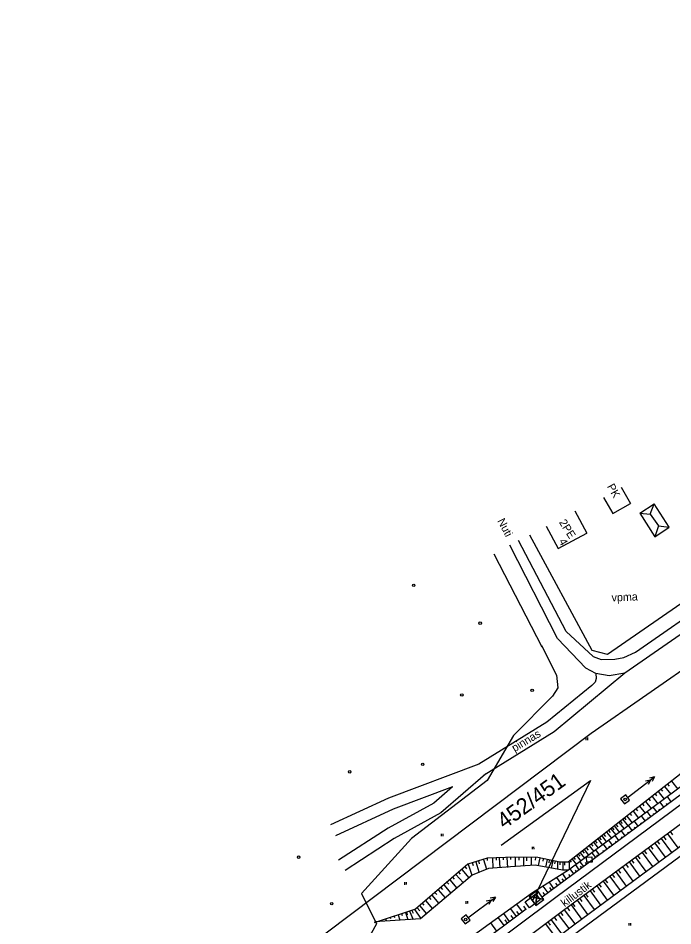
# Model space of a CAD drawing. Extents: x 642737 to 644437, y 6457038 to 6458257.
# Drawn here: x 643267.5 to 643431.2, y 6457549.6 to 6457776.4 of the extents above; entities that cross this region are included whole.
import ezdxf

# ---------------------------------------------------------------- set-up
doc = ezdxf.new("R2010")
doc.units = 0
for name, color, linetype in [('KRUNDIPIIR', 7, 'Continuous'), ('Level 1', 7, 'Continuous'), ('Level 10', 7, 'Continuous'), ('Level 26', 7, 'Continuous'), ('Level 28', 7, 'Continuous'), ('Level 3', 7, 'Continuous'), ('Level 30', 7, 'Continuous'), ('Level 37', 7, 'Continuous'), ('Level 40', 7, 'Continuous'), ('Level 41', 7, 'Continuous'), ('Level 42', 7, 'Continuous'), ('Level 43', 7, 'Continuous'), ('Level 46', 7, 'Continuous'), ('Level 57', 7, 'Continuous'), ('Level 8', 7, 'Continuous')]:
    doc.layers.add(name, color=color, linetype=linetype)

# ---------------------------------------------------------------- blocks, each defined once
blk = doc.blocks.new('VMETS')
at = {"layer": 'Level 10'}
blk.add_circle((0, 0), 311, dxfattribs=at)
blk = doc.blocks.new('VHEIN_')
at = {"layer": 'Level 41'}
for p, q in [((0, 620.11), (0, 0)), ((405.61, 608.83), (405.61, 0))]:
    blk.add_line(p, q, dxfattribs=at)
blk = doc.blocks.new('VBETPO')
at = {"layer": 'Level 10'}
blk.add_lwpolyline([(-208.24, 202.96), (208.24, 202.96), (208.24, -202.96), (-208.24, -202.96)], close=True, dxfattribs=at)
blk = doc.blocks.new('WKNOOL')
at = {"layer": 'KRUNDIPIIR'}
for p, q in [((200, 0), (2900, 0)), ((2491.6, 0), (2131.89, -162.23)), ((2491.6, 0), (2137.07, 174.58)), ((2900, 0), (2525.57, -157.05)), ((2900, 0), (2530.75, 164.21))]:
    blk.add_line(p, q, dxfattribs=at)
blk = doc.blocks.new('PBK')
at = {"layer": 'Level 8'}
blk.add_lwpolyline([(-248.81, 249.45), (-248.81, -251.73), (250.54, -251.73), (250.53, 249.45)], close=True, dxfattribs=at)
blk.add_circle((0, 0), 100, dxfattribs=at)

msp = doc.modelspace()

# ---------------------------------------------------------------- linework, layer by layer
at = {"layer": 'Level 1'}
for p, q in [((643418.25, 6457659.19), (643420.57, 6457655.12)), ((643413.85, 6457656.68), (643416.17, 6457652.61)), ((643416.17, 6457652.61), (643420.57, 6457655.12)), ((643422.92, 6457652.72), (643426.48, 6457655.09)), ((643425.53, 6457652.48), (643426.48, 6457655.09)), ((643430.24, 6457649.19), (643426.48, 6457655.09)), ((643406.66, 6457653.32), (643409.66, 6457647.7)), ((643422.92, 6457652.72), (643426.67, 6457646.81)), ((643422.92, 6457652.72), (643425.53, 6457652.48)), ((643399.51, 6457649.5), (643402.52, 6457643.88)), ((643426.67, 6457646.81), (643430.24, 6457649.19)), ((643427.61, 6457649.57), (643430.24, 6457649.19)), ((643402.52, 6457643.88), (643409.66, 6457647.7))]:
    msp.add_line(p, q, dxfattribs=at)
msp.add_lwpolyline([(643425.53, 6457652.48), (643427.61, 6457649.57), (643426.67, 6457646.81)], dxfattribs=at)
at = {"layer": 'Level 28'}
msp.add_lwpolyline([(643465.61, 6457666.6), (643471.2, 6457656.29), (643414.87, 6457617.37), (643410.99, 6457618.37), (643395.46, 6457647.2)], dxfattribs=at)
at = {"layer": 'Level 3'}
for points in [[(643397.14, 6457556.57), (643397.34, 6457558.43), (643395.31, 6457556.97)], [(643397.14, 6457556.57), (643398.94, 6457556.2), (643397.34, 6457558.43)], [(643397.14, 6457556.57), (643395.31, 6457556.97), (643396.94, 6457554.71)], [(643397.14, 6457556.57), (643396.94, 6457554.71), (643398.94, 6457556.2)]]:
    msp.add_lwpolyline(points, close=True, dxfattribs=at)
at = {"layer": 'Level 30'}
for p, q in [((643404.55, 6457623.12), (643392.61, 6457645.91)), ((643402.39, 6457621.44), (643390.44, 6457644.7)), ((643419.21, 6457612.71), (643401.55, 6457598.09)), ((643401.55, 6457598.09), (643384.02, 6457587.28)), ((643376.12, 6457584.32), (643361.24, 6457578.74)), ((643361.24, 6457578.74), (643346.87, 6457572.12))]:
    msp.add_line(p, q, dxfattribs=at)
for points in [[(643708.35, 6457776.43), (643692.32, 6457769.16), (643650.63, 6457749.88), (643637.9, 6457743.51), (643609.48, 6457730.22), (643596.2, 6457724.36), (643572.07, 6457712.44), (643557.06, 6457704.34), (643527.14, 6457686.4), (643500.11, 6457669.49), (643482.18, 6457656.96), (643443.63, 6457629.62), (643419.21, 6457612.71), (643415.24, 6457612.07), (643411.91, 6457612.64), (643409.47, 6457613.99), (643402.39, 6457621.44), (643402.39, 6457621.44)], [(643404.55, 6457623.12), (643411.23, 6457616.94), (643413.28, 6457616.17), (643416.67, 6457616.25), (643418.9, 6457616.66), (643421.89, 6457618.01), (643441.8, 6457631.82), (643472.52, 6457653.92)], [(643411.91, 6457612.64), (643412.03, 6457611.43), (643411.75, 6457610.53), (643410.9, 6457609.7), (643399.72, 6457600.49), (643382.69, 6457589.99), (643360.08, 6457581.51), (643345.61, 6457574.84)], [(643384.34, 6457587.51), (643373.21, 6457577.8), (643361.56, 6457571.42), (643349.25, 6457563.45)], [(643376.12, 6457584.32), (643371.48, 6457580.28), (643360.02, 6457574), (643347.61, 6457565.97)]]:
    msp.add_lwpolyline(points, dxfattribs=at)
at = {"layer": 'Level 37'}
msp.add_lwpolyline([(643557.62, 6457662.94), (643526.99, 6457644.67), (643484.44, 6457616.78), (643451.55, 6457593.46), (643401.58, 6457556.39), (643356.66, 6457522.84), (643316.16, 6457492.56), (643269.99, 6457457.89), (643238.14, 6457433.93), (643183.98, 6457393.34), (643143.1, 6457362.68), (643103.55, 6457333.06), (643062.54, 6457302.19)], dxfattribs=at)
at = {"layer": 'Level 40'}
msp.add_lwpolyline([(643718.9, 6457715.64), (643545.45, 6457622.04), (643435.33, 6457542.04), (643267.04, 6457415.69), (643098.49, 6457289.43), (642870.57, 6457118.58), (642788.49, 6457048.45), (642747.22, 6457092), (642819.04, 6457154.53), (642950.83, 6457254.92), (643086.02, 6457356.41), (643193.54, 6457436.99), (643266.1, 6457488.77), (643410.74, 6457597.72), (643563.85, 6457704.03)], dxfattribs=at)
at = {"layer": 'Level 41'}
msp.add_line((643398.56, 6457619.22), (643386.52, 6457642.44), dxfattribs=at)
msp.add_lwpolyline([(643398.34, 6457619.65), (643402.12, 6457612.24), (643402.4, 6457609.09), (643401.11, 6457606.96), (643391.35, 6457597.16), (643384.78, 6457585.93), (643365.85, 6457571.45), (643353.37, 6457557.66), (643357.14, 6457550.07), (643355.74, 6457547.66), (643307.56, 6457507.69), (643288.79, 6457495.97), (643286.17, 6457495.99), (643284.75, 6457496.89), (643279.06, 6457503.8), (643276.95, 6457504.8), (643275.05, 6457504.17), (643250.29, 6457483.53), (643215.87, 6457458.41), (643171.18, 6457421.65), (643128.98, 6457381.64), (643082.57, 6457348.36)], dxfattribs=at)
at = {"layer": 'Level 42'}
for p, q in [((643430.32, 6457584.54), (643429.93, 6457585.04)), ((643430.83, 6457585.75), (643432.4, 6457583.74)), ((643427.22, 6457582.11), (643426.83, 6457582.61)), ((643427.53, 6457583.16), (643429.05, 6457581.24)), ((643428.69, 6457583.26), (643428.3, 6457583.76)), ((643429.14, 6457584.43), (643430.66, 6457582.5)), ((643424.04, 6457579.62), (643423.65, 6457580.12)), ((643424.38, 6457580.69), (643425.77, 6457578.92)), ((643425.62, 6457580.85), (643425.23, 6457581.35)), ((643426, 6457581.96), (643427.45, 6457580.11)), ((643428.95, 6457579.25), (643428.01, 6457580.53)), ((643429.55, 6457580.15), (643429.77, 6457579.86)), ((643430.81, 6457580.63), (643429.86, 6457581.91)), ((643421.25, 6457578.24), (643422.64, 6457576.47)), ((643422.43, 6457578.35), (643422.04, 6457578.85)), ((643422.85, 6457579.49), (643424.24, 6457577.72)), ((643425.74, 6457576.88), (643424.8, 6457578.14)), ((643427.24, 6457577.99), (643426.3, 6457579.26)), ((643427.7, 6457578.79), (643427.92, 6457578.49)), ((643418.61, 6457575.17), (643418.13, 6457575.78)), ((643418.66, 6457576.2), (643419.98, 6457574.51)), ((643419.54, 6457576.11), (643419.16, 6457576.59)), ((643419.7, 6457577.02), (643421.03, 6457575.33)), ((643420.91, 6457577.16), (643420.52, 6457577.66)), ((643422.52, 6457574.5), (643421.59, 6457575.75)), ((643424.28, 6457575.8), (643423.34, 6457577.06)), ((643424.83, 6457576.66), (643425.05, 6457576.37)), ((643426.24, 6457577.71), (643426.46, 6457577.41)), ((643415.61, 6457572.89), (643415.16, 6457573.46)), ((643415.7, 6457573.88), (643416.9, 6457572.35)), ((643416.53, 6457573.62), (643416.09, 6457574.18)), ((643416.56, 6457574.55), (643417.82, 6457572.94)), ((643417.49, 6457574.37), (643417.05, 6457574.94)), ((643417.72, 6457575.46), (643418.98, 6457573.85)), ((643419.3, 6457572.12), (643418.38, 6457573.36)), ((643421.03, 6457573.4), (643420.1, 6457574.65)), ((643421.52, 6457574.22), (643421.74, 6457573.92)), ((643423.09, 6457575.38), (643423.31, 6457575.08)), ((643412.42, 6457571.31), (643413.56, 6457569.85)), ((643413.32, 6457571.1), (643412.88, 6457571.66)), ((643413.41, 6457572.08), (643414.61, 6457570.55)), ((643414.41, 6457571.95), (643413.96, 6457572.52)), ((643414.62, 6457573.03), (643415.82, 6457571.5)), ((643417.72, 6457570.96), (643416.81, 6457572.2)), ((643418.31, 6457571.84), (643418.53, 6457571.55)), ((643419.88, 6457573.01), (643420.1, 6457572.71)), ((643428.28, 6457571.44), (643430.87, 6457567.92)), ((643429.54, 6457571.13), (643428.95, 6457571.93)), ((643429.83, 6457572.58), (643432.41, 6457569.06)), ((643431.19, 6457572.34), (643430.6, 6457573.14)), ((643410.08, 6457568.55), (643409.63, 6457569.12)), ((643410.26, 6457569.62), (643411.4, 6457568.16)), ((643411.27, 6457569.49), (643410.82, 6457570.05)), ((643411.37, 6457570.49), (643412.51, 6457569.04)), ((643412.27, 6457570.28), (643411.83, 6457570.84)), ((643414.73, 6457568.74), (643413.82, 6457569.97)), ((643416.09, 6457569.74), (643415.18, 6457570.97)), ((643415.19, 6457569.54), (643415.41, 6457569.24)), ((643416.86, 6457570.77), (643417.08, 6457570.48)), ((643425.06, 6457569.07), (643427.65, 6457565.55)), ((643426.3, 6457568.74), (643425.71, 6457569.55)), ((643426.69, 6457570.27), (643429.29, 6457566.75)), ((643427.97, 6457569.97), (643427.38, 6457570.77)), ((643384.85, 6457565.95), (643384.83, 6457566.49)), ((643386.08, 6457566.55), (643386.2, 6457564.04)), ((643387.1, 6457566.05), (643387.07, 6457566.59)), ((643387.81, 6457566.62), (643387.92, 6457564.12)), ((643388.86, 6457566.13), (643388.84, 6457566.67)), ((643389.72, 6457566.71), (643389.83, 6457564.2)), ((643390.68, 6457566.21), (643390.66, 6457566.75)), ((643391.81, 6457566.79), (643391.75, 6457564.4)), ((643392.75, 6457566.03), (643392.77, 6457566.77)), ((643393.88, 6457566.75), (643393.83, 6457564.73)), ((643394.69, 6457565.88), (643394.71, 6457566.73)), ((643395.81, 6457566.7), (643395.76, 6457564.69)), ((643396.89, 6457566.05), (643396.9, 6457566.68)), ((643397.93, 6457566.56), (643397.53, 6457564.67)), ((643406.88, 6457566.15), (643406.49, 6457566.65)), ((643407.12, 6457567.15), (643408.19, 6457565.78)), ((643408.06, 6457566.97), (643407.62, 6457567.54)), ((643408.02, 6457567.85), (643409.1, 6457566.48)), ((643409.09, 6457567.78), (643408.64, 6457568.34)), ((643409.06, 6457568.67), (643410.14, 6457567.3)), ((643411.92, 6457566.66), (643411.02, 6457567.88)), ((643412.87, 6457567.37), (643411.97, 6457568.59)), ((643412.08, 6457567.31), (643412.33, 6457566.97)), ((643413.7, 6457568.44), (643413.92, 6457568.14)), ((643421.84, 6457566.7), (643424.43, 6457563.18)), ((643423.06, 6457566.36), (643422.47, 6457567.17)), ((643423.51, 6457567.93), (643426.1, 6457564.4)), ((643424.71, 6457567.57), (643424.12, 6457568.38)), ((643379.71, 6457563.88), (643379.26, 6457564.41)), ((643380.04, 6457565.02), (643380.9, 6457562.25)), ((643381.34, 6457564.62), (643381.11, 6457565.36)), ((643381.92, 6457565.61), (643382.69, 6457563.13)), ((643382.88, 6457565.1), (643382.65, 6457565.83)), ((643383.86, 6457566.21), (643384.63, 6457563.73)), ((643398.75, 6457565.72), (643398.89, 6457566.36)), ((643399.75, 6457566.18), (643399.36, 6457564.29)), ((643400.25, 6457565.38), (643400.39, 6457566.05)), ((643401.21, 6457565.88), (643400.81, 6457563.99)), ((643401.69, 6457565.07), (643401.84, 6457565.75)), ((643402.38, 6457565.51), (643402.38, 6457563.75)), ((643403.06, 6457564.83), (643403.06, 6457565.51)), ((643403.68, 6457565.51), (643403.68, 6457563.51)), ((643404.19, 6457564.77), (643404.19, 6457565.51)), ((643405.26, 6457565.5), (643405.25, 6457563.59)), ((643405.88, 6457565.47), (643405.54, 6457565.91)), ((643406.03, 6457566.29), (643407.1, 6457564.92)), ((643407.81, 6457563.63), (643406.92, 6457564.82)), ((643408.9, 6457564.43), (643408.01, 6457565.63)), ((643408.43, 6457564.09), (643408.13, 6457564.49)), ((643409.65, 6457564.99), (643409.36, 6457565.39)), ((643418.62, 6457564.33), (643421.22, 6457560.8)), ((643420.09, 6457564.18), (643419.5, 6457564.98)), ((643420.29, 6457565.56), (643422.89, 6457562.03)), ((643421.52, 6457565.23), (643420.93, 6457566.03)), ((643376.98, 6457562.45), (643378.75, 6457560.39)), ((643378.09, 6457562.5), (643377.65, 6457563.02)), ((643378.42, 6457563.68), (643380.19, 6457561.62)), ((643405.14, 6457563.5), (643396.11, 6457557.81)), ((643404.63, 6457561.28), (643403.6, 6457562.68)), ((643405.14, 6457562.43), (643405.52, 6457561.93)), ((643406.44, 6457562.61), (643405.55, 6457563.81)), ((643407.12, 6457563.12), (643406.82, 6457563.52)), ((643415.4, 6457561.96), (643418, 6457558.43)), ((643416.67, 6457561.66), (643416.08, 6457562.47)), ((643416.91, 6457563.07), (643419.51, 6457559.54)), ((643418.18, 6457562.77), (643417.59, 6457563.57)), ((643373.95, 6457559.85), (643375.7, 6457557.8)), ((643375.16, 6457559.98), (643374.71, 6457560.5)), ((643375.42, 6457561.11), (643377.19, 6457559.05)), ((643376.64, 6457561.26), (643376.2, 6457561.78)), ((643401.46, 6457558.94), (643400.24, 6457560.58)), ((643401.84, 6457560.26), (643402.34, 6457559.58)), ((643403.22, 6457560.24), (643402.18, 6457561.64)), ((643403.46, 6457561.36), (643403.91, 6457560.75)), ((643413.38, 6457559.24), (643412.79, 6457560.05)), ((643413.79, 6457560.78), (643416.39, 6457557.24)), ((643414.9, 6457560.36), (643414.31, 6457561.16)), ((643396.11, 6457557.81), (643353.69, 6457527.35)), ((643372.18, 6457557.43), (643371.73, 6457557.95)), ((643372.5, 6457558.61), (643374.25, 6457556.56)), ((643373.67, 6457558.71), (643373.22, 6457559.23)), ((643398.68, 6457557.93), (643399.18, 6457557.25)), ((643400, 6457557.86), (643398.78, 6457559.49)), ((643400.32, 6457559.14), (643400.82, 6457558.46)), ((643410.05, 6457556.79), (643409.46, 6457557.6)), ((643410.48, 6457558.35), (643413.09, 6457554.8)), ((643411.72, 6457558.01), (643411.12, 6457558.82)), ((643412.17, 6457559.59), (643414.78, 6457556.05)), ((643369.03, 6457554.73), (643368.58, 6457555.25)), ((643369.33, 6457555.89), (643371.07, 6457553.86)), ((643370.76, 6457556.21), (643370.31, 6457556.73)), ((643370.91, 6457557.24), (643372.65, 6457555.22)), ((643406.79, 6457554.39), (643406.2, 6457555.2)), ((643407.26, 6457555.98), (643409.87, 6457552.42)), ((643408.56, 6457555.7), (643407.97, 6457556.5)), ((643408.95, 6457557.22), (643411.56, 6457553.68)), ((643394.53, 6457553.78), (643355.74, 6457524.84)), ((643364.32, 6457552.94), (643364.92, 6457551.15)), ((643364.89, 6457552.35), (643364.66, 6457553.06)), ((643365.36, 6457553.29), (643366.27, 6457551.2)), ((643366.37, 6457552.66), (643365.97, 6457553.49)), ((643366.64, 6457553.71), (643368.18, 6457551.41)), ((643367.95, 6457553.34), (643367.27, 6457554.13)), ((643367.87, 6457554.64), (643369.6, 6457552.63)), ((643392.1, 6457551.96), (643390.68, 6457553.87)), ((643392.12, 6457553.22), (643392.72, 6457552.42)), ((643393.59, 6457553.07), (643392.17, 6457554.98)), ((643393.82, 6457554.5), (643394.42, 6457553.7)), ((643403.78, 6457552.17), (643403.18, 6457552.97)), ((643404.04, 6457553.62), (643406.7, 6457550.09)), ((643405.42, 6457553.38), (643404.82, 6457554.19)), ((643405.73, 6457554.85), (643408.34, 6457551.3)), ((643359.58, 6457550.82), (643359.42, 6457551.32)), ((643360.53, 6457551.69), (643360.62, 6457551.41)), ((643361.7, 6457551.57), (643361.55, 6457552.02)), ((643362.52, 6457552.35), (643362.97, 6457551.01)), ((643363.64, 6457552.08), (643363.45, 6457552.65)), ((643389.02, 6457549.66), (643387.6, 6457551.57)), ((643390.39, 6457550.68), (643388.92, 6457552.65)), ((643389.21, 6457551.06), (643389.81, 6457550.25)), ((643390.71, 6457552.17), (643391.31, 6457551.37)), ((643400.73, 6457551.12), (643403.39, 6457547.58)), ((643402.19, 6457550.97), (643401.58, 6457551.77)), ((643402.52, 6457552.47), (643405.18, 6457548.94)), ((643356.73, 6457550.43), (643356.69, 6457550.56)), ((643387.18, 6457548.29), (643385.67, 6457550.31)), ((643399.32, 6457550.06), (643401.99, 6457546.53)), ((643400.58, 6457549.76), (643399.98, 6457550.56))]:
    msp.add_line(p, q, dxfattribs=at)
for points in [[(643561.63, 6457659.51), (643537.07, 6457646.23), (643486.7, 6457613.65), (643453.52, 6457590), (643403.84, 6457553.46), (643359.04, 6457519.74), (643318.32, 6457489.48), (643272.21, 6457455.04)], [(643527.61, 6457652.74), (643524.43, 6457649.54), (643478.71, 6457619.98), (643448.37, 6457599.51), (643405.02, 6457565.5), (643402.96, 6457565.51), (643397.41, 6457566.67), (643391.64, 6457566.79), (643384.74, 6457566.49), (643379.95, 6457564.99), (643366.88, 6457553.79), (643356.49, 6457550.35)], [(643527.7, 6457652.76), (643524.47, 6457647.85), (643481.37, 6457619.44), (643450.18, 6457597.03), (643405.14, 6457563.5), (643403.6, 6457563.53), (643396.76, 6457564.76), (643390.64, 6457564.32), (643385.07, 6457563.91), (643380.99, 6457562.29), (643368.12, 6457551.38), (643356.73, 6457550.56)], [(643476.75, 6457614.04), (643450.9, 6457595.47), (643400.45, 6457558.19), (643398.54, 6457556.77)]]:
    msp.add_lwpolyline(points, dxfattribs=at)
at = {"layer": 'Level 43'}
for p, q in [((643406.43, 6457549.89), (643455.32, 6457585.97)), ((643363.92, 6457517.69), (643406.43, 6457549.89))]:
    msp.add_line(p, q, dxfattribs=at)
msp.add_lwpolyline([(643295.98, 6457463.69), (643322.07, 6457484.66), (643365.11, 6457516.09), (643407.63, 6457548.29), (643456.5, 6457584.35), (643490.1, 6457608.79), (643543.72, 6457644.34)], dxfattribs=at)
at = {"layer": 'Level 46'}
for p, q in [((643388.24, 6457569.77), (643410.57, 6457585.95)), ((643410.57, 6457585.95), (643396.13, 6457555.83)), ((643410.57, 6457585.95), (643410.57, 6457585.95)), ((643382.54, 6457577.63), (643382.54, 6457577.63)), ((643388.24, 6457569.77), (643388.24, 6457569.77)), ((643395.58, 6457556.58), (643396.68, 6457555.09))]:
    msp.add_line(p, q, dxfattribs=at)
for points in [[(643394.24, 6457555.59), (643396.92, 6457557.57), (643398.02, 6457556.07), (643395.34, 6457554.1)], [(643394.24, 6457555.59), (643395.58, 6457556.58), (643396.68, 6457555.09), (643395.34, 6457554.1)]]:
    msp.add_lwpolyline(points, close=True, dxfattribs=at)

# ---------------------------------------------------------------- block references
at = {"layer": 'Level 26'}
for name, p, xscale, yscale, rotation in [('WKNOOL', (643419.27, 6457581.19), 0.0031996769930115335, 0.003199676993011533, 37.396875542495266), ('PBK', (643419.27, 6457581.19), 0.0031996769930115326, 0.0031996769930115326, -142.86779678345604), ('WKNOOL', (643379.41, 6457551.2), 0.0031996769930115335, 0.003199676993011534, 37.01538749777903), ('PBK', (643379.41, 6457551.2), 0.003199676993011534, 0.0031996769930115335, -142.91574153569317)]:
    msp.add_blockref(name, p, dxfattribs=dict(at, xscale=xscale, yscale=yscale, rotation=rotation))
at = {"layer": 'Level 3', "xscale": 0.003199676993011533, "yscale": 0.0031996769930115335, "rotation": 2.564003677821061}
msp.add_blockref('VBETPO', (643410.29, 6457566.15), dxfattribs=at)
at = {"layer": 'Level 41', "xscale": 0.0009998990603161042, "yscale": 0.0009998990603161044, "rotation": 2.564003677821061}
for name, p in [('VMETS', (643366.4, 6457634.69)), ('VMETS', (643383.03, 6457625.23)), ('VMETS', (643378.44, 6457607.3)), ('VMETS', (643396.01, 6457608.44)), ('VHEIN_', (643409.47, 6457596)), ('VMETS', (643368.65, 6457589.97)), ('VMETS', (643350.42, 6457588.09)), ('VHEIN_', (643373.28, 6457572)), ('VHEIN_', (643396.01, 6457568.73)), ('VMETS', (643337.64, 6457566.75)), ('VHEIN_', (643364.11, 6457559.88)), ('VMETS', (643345.91, 6457555.15)), ('VHEIN_', (643379.47, 6457555.13)), ('VHEIN_', (643420.2, 6457549.67))]:
    msp.add_blockref(name, p, dxfattribs=at)

# ---------------------------------------------------------------- texts
at = {"layer": 'Level 46'}
msp.add_text('452/451', height=4, rotation=35.9275, dxfattribs=at).set_placement((643389.05, 6457573.63))
at = {"layer": 'Level 57'}
for s, rotation, p in [('PK', 299.1439, (643414.68, 6457659.42)), ('Nuti', 297.844, (643387.26, 6457650.8)), ('2PE', 302.2183, (643402.66, 6457650.43)), ('4', 298.8513, (643402.61, 6457645.71)), ('vpma', 2.564, (643415.92, 6457630.63)), ('pinnas', 31.0244, (643391.63, 6457593)), ('killustik', 36.8335, (643404.13, 6457554.25))]:
    msp.add_text(s, height=2, rotation=rotation, dxfattribs=at).set_placement(p)

doc.saveas('drawing.dxf')
